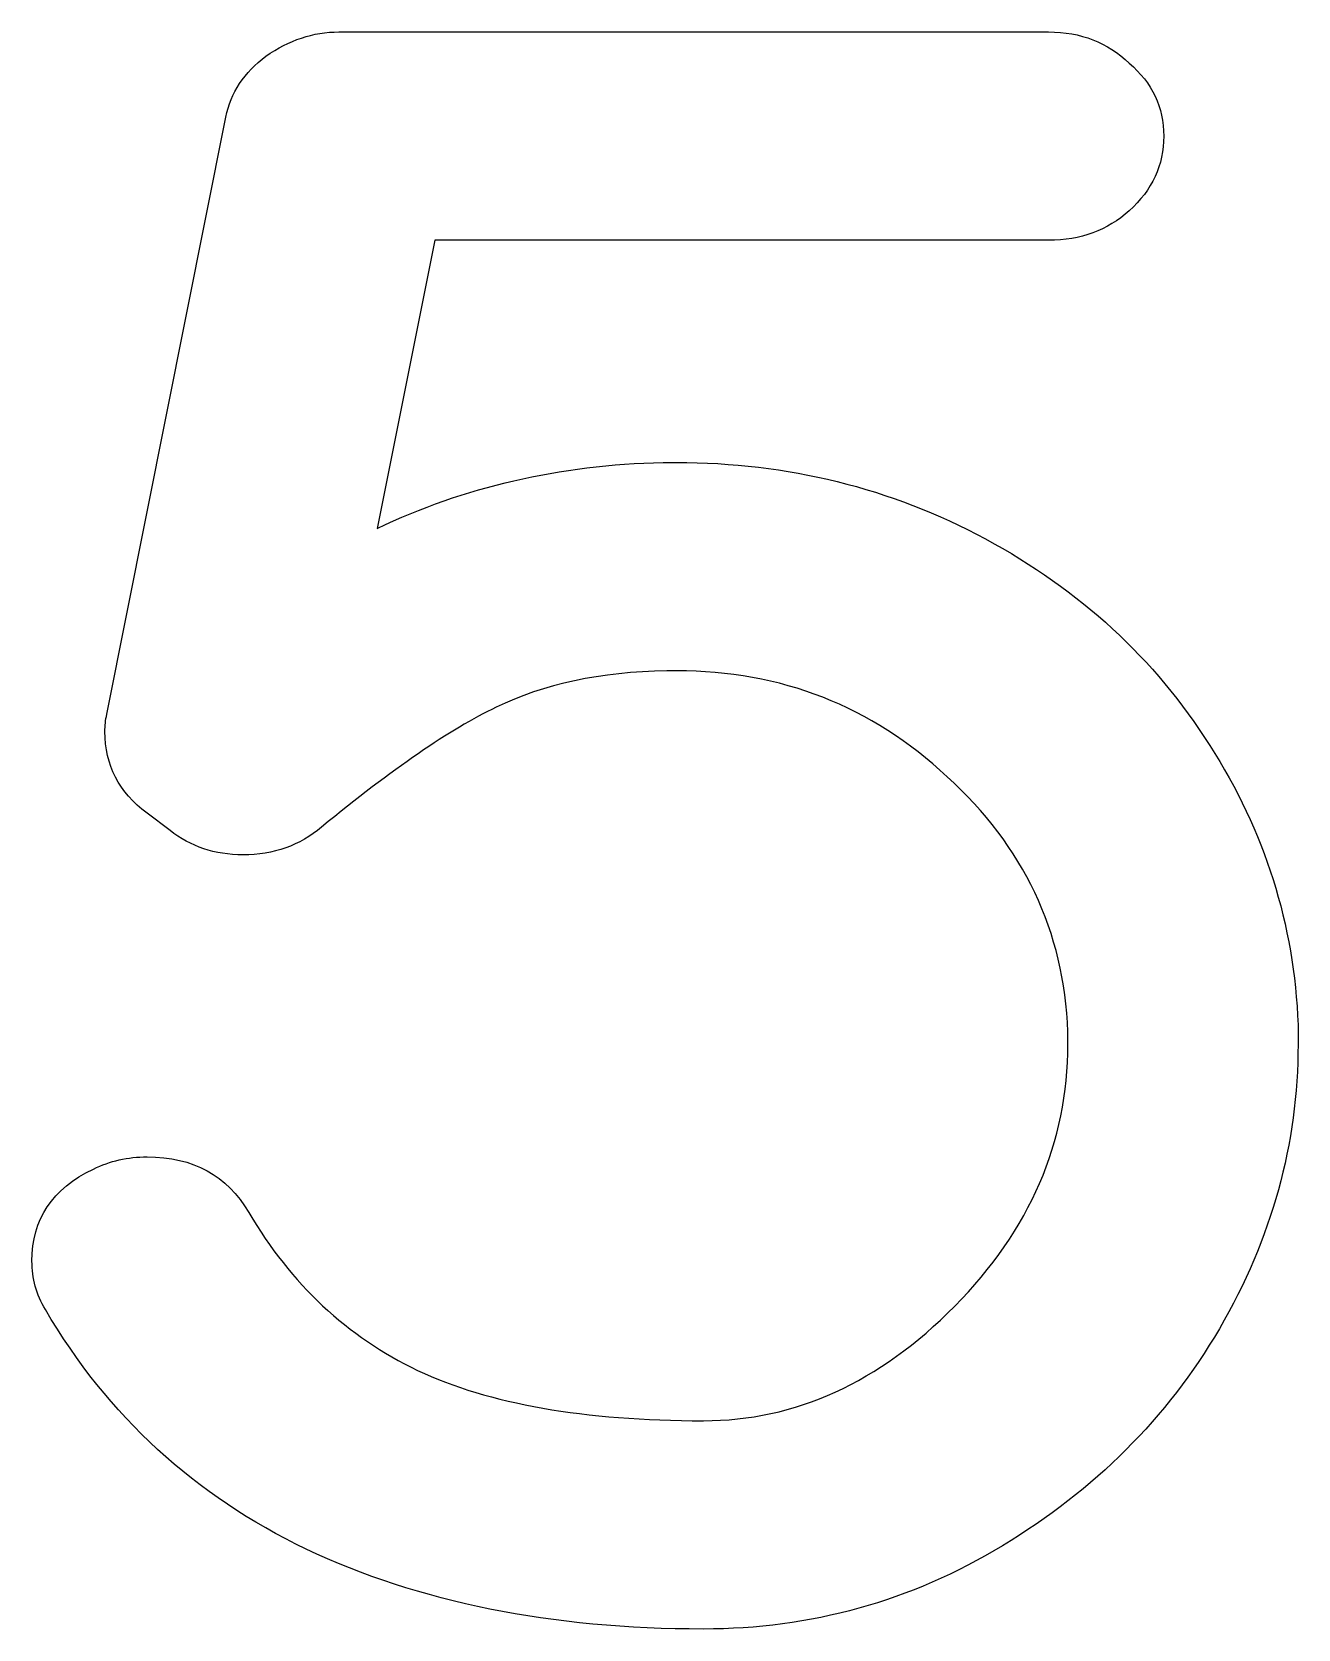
# Model space of a CAD drawing. Header units: millimetres. Extents: x 8.35 to 13.1, y 7.73 to 13.72.
import ezdxf

# ---------------------------------------------------------------- set-up
doc = ezdxf.new("R2010")
doc.units = ezdxf.units.MM
doc.layers.get('0').update_dxf_attribs({"linetype": 'CONTINUOUS'})

msp = doc.modelspace()

# ---------------------------------------------------------------- linework, layer by layer
at = {"color": 7}
for points in [[(9.499162, 13.717929), (12.160661, 13.717929)], [(8.628771, 11.158371), (9.074755, 13.398794)], [(12.160661, 12.936374), (9.858824, 12.936374), (9.643014, 11.855234)], [(10.714808, 12.102725), (10.765158, 12.102725)], [(10.765306, 11.321208), (10.729336, 11.321208)], [(8.866288, 10.722006), (8.779969, 10.787136)], [(12.232725, 9.920928), (12.232725, 9.966528)], [(13.095766, 9.992549), (13.095766, 9.920919)], [(8.578404, 9.451999), (8.578552, 9.451981)]]:
    msp.add_lwpolyline(points, dxfattribs=at)
for points in [[(9.22582, 13.626744), (9.312132, 13.687534), (9.403246, 13.717929), (9.499162, 13.717929)], [(12.160661, 13.717929), (12.280542, 13.717929), (12.381247, 13.678848), (12.462776, 13.600686)], [(9.074755, 13.398794), (9.093946, 13.489978), (9.144301, 13.565962), (9.22582, 13.626744)], [(12.462776, 13.600686), (12.549103, 13.526874), (12.592267, 13.435694), (12.592267, 13.327145)], [(12.592267, 13.327145), (12.592267, 13.218603), (12.549103, 13.125252), (12.462776, 13.047092)], [(12.462776, 13.047092), (12.381253, 12.97328), (12.280548, 12.936374), (12.160661, 12.936374)], [(9.643014, 11.855234), (9.969108, 12.011544), (10.326373, 12.094041), (10.714808, 12.102725)], [(10.765158, 12.102725), (11.182366, 12.102725), (11.568403, 12.007202), (11.923269, 11.816157)], [(11.923269, 11.816157), (12.278136, 11.625113), (12.558672, 11.366769), (12.764877, 11.041125)], [(10.729336, 11.321208), (10.479971, 11.316941), (10.266572, 11.271349), (10.089139, 11.184431)], [(11.779553, 10.923922), (11.496618, 11.188779), (11.158536, 11.321208), (10.765306, 11.321208)], [(8.621721, 11.093241), (8.621721, 11.114948), (8.624071, 11.136658), (8.628771, 11.158371)], [(10.089139, 11.184431), (9.9165, 11.101932), (9.698305, 10.952135), (9.434554, 10.73504)], [(8.779969, 10.787136), (8.67447, 10.865283), (8.621721, 10.967318), (8.621721, 11.093241)], [(12.764877, 11.041125), (12.971084, 10.719822), (13.081381, 10.370297), (13.095766, 9.992549)], [(12.232725, 9.966528), (12.218398, 10.344275), (12.067341, 10.663407), (11.779553, 10.923922)], [(9.434554, 10.73504), (9.353031, 10.665564), (9.254724, 10.630826), (9.139631, 10.630826)], [(9.139631, 10.630826), (9.034132, 10.630826), (8.943018, 10.661219), (8.866288, 10.722006)], [(11.808326, 8.937482), (12.091259, 9.224049), (12.232725, 9.551864), (12.232725, 9.920928)], [(13.095766, 9.920919), (13.095766, 9.547514), (12.997459, 9.191476), (12.800844, 8.852805)], [(8.578552, 9.451981), (8.640887, 9.482381), (8.708027, 9.497581), (8.779972, 9.497581)], [(8.779972, 9.497581), (8.95261, 9.497581), (9.079691, 9.428112), (9.161213, 9.289175)], [(8.348227, 9.106817), (8.348227, 9.263126), (8.424953, 9.378186), (8.578404, 9.451999)], [(9.161213, 9.289175), (9.31947, 9.019976), (9.530472, 8.822419), (9.79422, 8.696504)], [(8.398582, 8.924448), (8.365012, 8.980881), (8.348227, 9.041671), (8.348227, 9.106817)], [(10.866011, 8.507631), (11.211287, 8.507631), (11.525392, 8.650915), (11.808326, 8.937482)], [(9.376864, 8.025669), (8.959656, 8.225397), (8.633562, 8.52499), (8.398582, 8.924448)], [(12.800844, 8.852805), (12.604229, 8.518477), (12.333284, 8.247107), (11.988008, 8.038694)], [(9.79422, 8.696504), (10.062767, 8.570589), (10.42003, 8.507631), (10.866011, 8.507631)], [(11.988008, 8.038694), (11.642732, 7.830281), (11.268684, 7.726075), (10.865863, 7.726075)], [(10.865863, 7.726075), (10.2952, 7.726075), (9.798867, 7.82594), (9.376864, 8.025669)]]:
    msp.add_open_spline(points, degree=3, dxfattribs=at)

doc.saveas('drawing.dxf')
